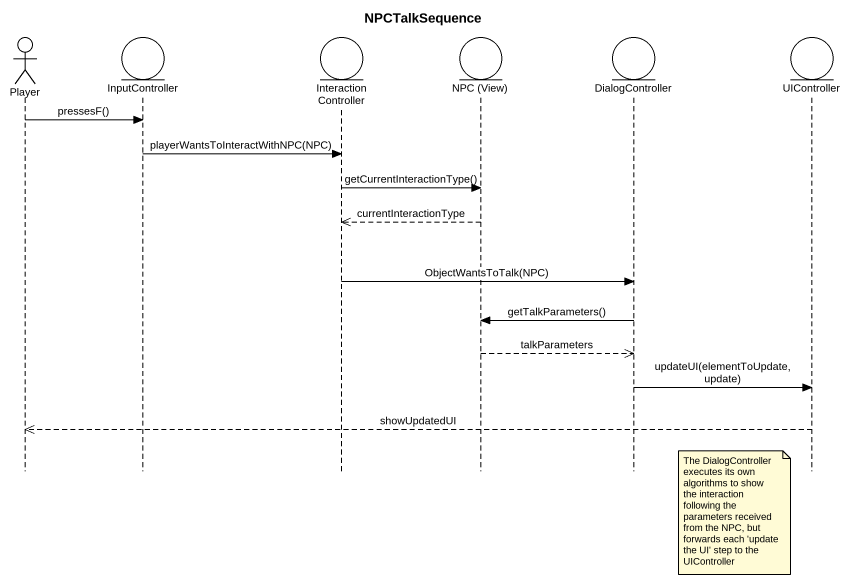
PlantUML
@startuml
title NPCTalkSequence
hide footbox
actor Player
entity InputController
entity InteractionController
entity "NPC (View)" as NPC_View
entity DialogController
entity UIController

Player -> InputController : pressesF()
InputController -> InteractionController : playerWantsToInteractWithNPC(NPC)
InteractionController -> NPC_View : getCurrentInteractionType()
NPC_View -->> InteractionController : currentInteractionType
InteractionController -> DialogController : ObjectWantsToTalk(NPC)
DialogController -> NPC_View : getTalkParameters()
NPC_View -->> DialogController : talkParameters
DialogController -> UIController : updateUI(elementToUpdate, update)
UIController -->> Player : showUpdatedUI
note left of UIController : The DialogController executes its own algorithms to show the interaction following the parameters received from the NPC, but forwards each 'update the UI' step to the UIController
@enduml
